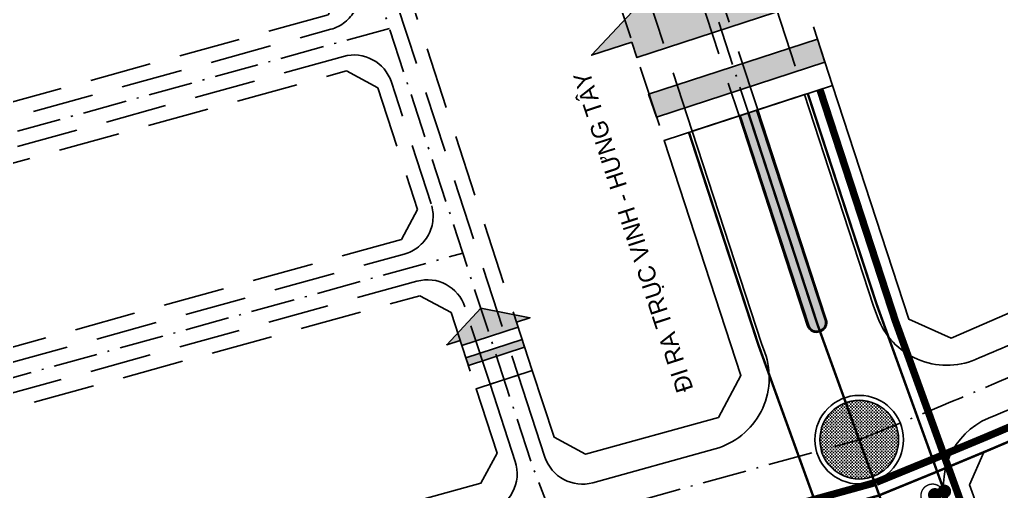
# Model space of a CAD drawing. Header units: metres. Extents: x 566107 to 571261, y 2062953 to 2068466.
# Drawn here: x 568432.3 to 568631.7, y 2066434.7 to 2066530.5 of the extents above; entities that cross this region are included whole.
import ezdxf

# ---------------------------------------------------------------- set-up
doc = ezdxf.new("R2010")
doc.units = ezdxf.units.M
doc.linetypes.add('ACAD_ISO10W100', pattern=[18.5, 12, -3, 0.5, -3])
doc.linetypes.add('HIDDEN', pattern=[0.375, 0.25, -0.125])
for name, color, linetype in [('BoThamCo', 94, 'CONTINUOUS'), ('Dien', 1, 'CONTINUOUS'), ('Dien CS', 2, 'CONTINUOUS'), ('ghi_chu', 7, 'CONTINUOUS'), ('hacth sdd', 8, 'CONTINUOUS'), ('hatchViaHe+LogDg', 129, 'CONTINUOUS'), ('LogDg', 7, 'CONTINUOUS'), ('LogDg phu', 7, 'CONTINUOUS'), ('RANHGIOI', 2, 'HIDDEN'), ('TimDg', 222, 'CONTINUOUS'), ('ViaHeS', 32, 'CONTINUOUS'), ('ViaHeSphu', 32, 'CONTINUOUS')]:
    doc.layers.add(name, color=color, linetype=linetype)
doc.styles.add('avantH', font='VHAVAN.TTF', dxfattribs={"height": 10})
doc.styles.get("Standard").update_dxf_attribs({"font": 'VHARIALN.TTF'})
doc.linetypes.add('DIEN22KV', pattern='A,12.7,-5.08,["22KV",Standard,S=2.54,R=0,X=-2.54,Y=-1.27],-9.08', length=26.86)
doc.linetypes.add('DIEN35KV', pattern='A,12.7,-5.08,["35KV",Standard,S=2.54,R=0,X=-2.54,Y=-1.27],-9.08', length=26.86)
doc.linetypes.add('DIENCS_LINE', pattern='A,12.7,-5.08,["CS",Standard,S=2.54,R=0,X=-2.54,Y=-1.27],-6.35', length=24.13)
pattern_1 = [(0, (568124.4922, 2065856.43456), (0.3175, 0.3175), [0.15875, -0.47625]), (90, (568124.5716, 2065856.3552), (-0.3175, 0.3175), [0.15875, -0.47625])]

# ---------------------------------------------------------------- blocks, each defined once
blk = doc.blocks.new('CS01')
at = {"layer": 'Dien CS', "color": 7, "linetype": 'Continuous', "ltscale": 20}
for points, const_width in [([(0.51, 0.47, -1), (-0.51, -0.47, -1)], 1.38), ([(1.74, -0.97, -1), (-1.74, -4.13, -1)], 0.277), ([(0.51, -1.59, -1), (-0.51, -2.52, -1)], 1.38)]:
    blk.add_lwpolyline(points, format="xyb", close=True, dxfattribs=dict(at, const_width=const_width))

msp = doc.modelspace()

# ---------------------------------------------------------------- hatches: boundary and pattern name
at = {"layer": 'hacth sdd'}
h = msp.add_hatch(dxfattribs=at)
h.set_pattern_fill('CROSS', color=64, scale=0.05, style=0)
h.set_pattern_definition(pattern_1)
edge = h.paths.add_edge_path()
edge.add_line((568582, 2066512.12), (568578.67, 2066511.03))
edge.add_line((568578.67, 2066511.03), (568592.61, 2066468.35))
edge.add_arc((568594.18, 2066468.86), 1.65, 198.0849, 290.681)
edge.add_line((568594.76, 2066467.32), (568594.97, 2066467.4))
edge.add_arc((568594.39, 2066468.94), 1.65, 290.681, 379.873)
edge.add_line((568595.94, 2066469.5), (568595.72, 2066470.12))
edge.add_line((568595.72, 2066470.12), (568582, 2066512.12))
h = msp.add_hatch(dxfattribs=at)
h.set_pattern_fill('CROSS', color=64, scale=0.05, style=0)
h.set_pattern_definition(pattern_1)
edge = h.paths.add_edge_path()
edge.add_arc((568602.87, 2066445.17), 8, 0, 360)
at = {"layer": 'hatchViaHe+LogDg'}
for points in [[(568556.67, 2066525.94), (568548.5, 2066523.28), (568569.28, 2066545.56), (568599.13, 2066539.81), (568590.96, 2066537.15), (568591.98, 2066534.04), (568557.69, 2066522.83)], [(568556.67, 2066525.94), (568548.5, 2066523.28), (568569.28, 2066545.56), (568599.13, 2066539.81), (568590.96, 2066537.15), (568591.98, 2066534.04), (568557.69, 2066522.83)], [(568595.9, 2066521.92), (568561.67, 2066510.74), (568560.08, 2066515.38), (568594.37, 2066526.58)], [(568595.9, 2066521.92), (568561.67, 2066510.74), (568560.08, 2066515.38), (568594.37, 2066526.58)], [(568521.79, 2066465.34), (568519.06, 2066464.45), (568525.99, 2066471.88), (568535.94, 2066469.96), (568533.22, 2066469.07), (568533.55, 2066468.04), (568522.12, 2066464.3)], [(568521.79, 2066465.34), (568519.06, 2066464.45), (568525.99, 2066471.88), (568535.94, 2066469.96), (568533.22, 2066469.07), (568533.55, 2066468.04), (568522.12, 2066464.3)], [(568534.86, 2066464), (568523.45, 2066460.27), (568522.92, 2066461.82), (568534.35, 2066465.55)], [(568534.86, 2066464), (568523.45, 2066460.27), (568522.92, 2066461.82), (568534.35, 2066465.55)]]:
    msp.add_hatch(color=158, dxfattribs=at).paths.add_polyline_path(points)

# ---------------------------------------------------------------- linework, layer by layer
at = {"layer": 'BoThamCo'}
msp.add_lwpolyline([(568582, 2066512.12), (568578.67, 2066511.03), (568592.61, 2066468.35, 0.427548), (568594.76, 2066467.32), (568594.97, 2066467.4, 0.410089), (568595.94, 2066469.5), (568595.72, 2066470.12)], format="xyb", close=True, dxfattribs=at)
msp.add_circle((568602.87, 2066445.17), 8, dxfattribs=at)
at = {"layer": 'Dien', "linetype": 'DIEN35KV', "const_width": 1.5, "elevation": 0}
msp.add_lwpolyline([(568594.88, 2066516.32), (568610.21, 2066469.32), (568734.13, 2066126.73), (568772.93, 2066018.89)], dxfattribs=at)
at = {"layer": 'Dien', "color": 10, "linetype": 'DIEN22KV', "const_width": 1.5}
msp.add_lwpolyline([(568402.7, 2066380.2, -0.000005), (568402.7, 2066380.2), (568606.31, 2066436.5, 0.005116), (568640.02, 2066450.56, 0.001474), (568641.7, 2066451.28), (568644.17, 2066452.36)], format="xyb", dxfattribs=at)
at = {"layer": 'Dien CS', "color": 11, "linetype": 'DIENCS_LINE', "ltscale": 0.5, "const_width": 0.5}
for points in [[(568826.66, 2065861.16), (568743.71, 2066093.05), (568606.36, 2066472.81), (568592.41, 2066515.52)], [(568814.45, 2065857.58), (568731.76, 2066088.75), (568594.35, 2066468.68), (568580.34, 2066511.58)], [(568802.25, 2065854.01), (568719.81, 2066084.46), (568582.34, 2066464.55), (568568.27, 2066507.63)]]:
    msp.add_lwpolyline(points, dxfattribs=at)
at = {"layer": 'LogDg', "ltscale": 0.75}
for points in [[(568556.67, 2066525.94), (568548.5, 2066523.28), (568569.28, 2066545.56), (568599.13, 2066539.81), (568590.96, 2066537.15), (568591.98, 2066534.04), (568557.69, 2066522.83)], [(568595.9, 2066521.92), (568561.67, 2066510.74), (568560.08, 2066515.38), (568594.37, 2066526.58)], [(568521.79, 2066465.34), (568519.06, 2066464.45), (568525.99, 2066471.88), (568535.94, 2066469.96), (568533.22, 2066469.07), (568533.55, 2066468.04), (568522.12, 2066464.3)], [(568534.86, 2066464), (568523.45, 2066460.27), (568522.92, 2066461.82), (568534.35, 2066465.55)]]:
    msp.add_lwpolyline(points, close=True, dxfattribs=at)
at = {"layer": 'LogDg'}
for points in [[(568315.47, 2066371.91), (568397.72, 2066394.66, 0.415004), (568404.68, 2066406.99), (568400.51, 2066421.92), (568412.07, 2066425.15), (568416.26, 2066410.14, 0.413423), (568428.56, 2066403.19), (568527.51, 2066430.56, 0.427702), (568532.98, 2066440.75), (568527.86, 2066456.45), (568533.56, 2066458.31), (568539, 2066441.65, 0.400853), (568548.74, 2066436.43), (568573.58, 2066443.3, 0.437327), (568583.69, 2066462.87), (568583.02, 2066464.71), (568568.93, 2066507.85), (568591.74, 2066515.3), (568605.71, 2066472.53), (568606.57, 2066470.16, 0.429754), (568626.52, 2066461.47, 0.001079), (568633.55, 2066464.46, 0.001474)], [(568629.14, 2066449.55, 0.398827), (568620.87, 2066430.63), (568645.79, 2066361.73, 0.433046), (568656.51, 2066357.12), (568686.76, 2066370.3, 0.39741), (568691.07, 2066380.4), (568663.5, 2066455.19, 0.431261), (568652.8, 2066459.76), (568652.37, 2066459.57, -0.003775), (568629.14, 2066449.55)]]:
    msp.add_lwpolyline(points, format="xyb", dxfattribs=at)
msp.add_lwpolyline([(568582.24, 2066512.2), (568578.44, 2066510.96), (568592.37, 2066468.27, 0.427548), (568594.85, 2066467.09), (568595.06, 2066467.16, 0.410089), (568596.17, 2066469.59), (568595.95, 2066470.2), (568582.24, 2066512.2)], format="xyb", close=True, dxfattribs=at)
msp.add_circle((568602.87, 2066445.17), 9, dxfattribs=at)
at = {"layer": 'LogDg phu', "linetype": 'HIDDEN', "ltscale": 50}
for points in [[(568649.18, 2066497.27), (568613.59, 2066606.25, 0.423061), (568603.27, 2066611.3), (568575.86, 2066601.42, 0.405422), (568568.52, 2066586.41), (568591.74, 2066515.3)], [(568568.93, 2066507.85), (568545.6, 2066579.31, 0.400853), (568530.99, 2066587.15), (568502.83, 2066579.36, 0.427702), (568497.36, 2066569.17), (568533.56, 2066458.31)], [(568582.24, 2066512.2), (568562.6, 2066572.34, 0.414214), (568560.2, 2066573.55), (568560.01, 2066573.49, 0.414214), (568558.8, 2066571.1), (568578.44, 2066510.96)], [(568395, 2066486.23), (568402, 2066461.19, 0.413423), (568411.83, 2066455.63), (568510.42, 2066482.89, 0.427702), (568515.89, 2066493.09), (568507.81, 2066517.83, 0.400853), (568498.08, 2066523.06), (568400.57, 2066496.09, 0.415004), (568395, 2066486.23)], [(568527.86, 2066456.45), (568522.73, 2066472.15, 0.400853), (568512.99, 2066477.38), (568413.49, 2066449.86, 0.415004), (568407.92, 2066440), (568412.07, 2066425.15)]]:
    msp.add_lwpolyline(points, format="xyb", dxfattribs=at)
msp.add_lwpolyline([(568491.34, 2066568.26, 0.400853), (568481.61, 2066573.49), (568386.31, 2066547.13, 0.415004), (568380.73, 2066537.27), (568389.08, 2066507.41, 0.413423), (568398.91, 2066501.86), (568495.5, 2066528.57, 0.427702), (568500.98, 2066538.76)], format="xyb", close=True, dxfattribs=at)
at = {"layer": 'RANHGIOI', "color": 1, "ltscale": 9, "const_width": 0.5}
msp.add_lwpolyline([(568198.21, 2065900.06), (568647, 2066050.67, 0.050684), (568827.91, 2066132.56), (568998.8, 2066231.85), (569157.48, 2066320.4, 0.006594), (569132.77, 2066366.65), (569000.56, 2066606.47), (568982.15, 2066596.77), (568641.49, 2066448.28), (568640.64, 2066447.92, -0.005137), (568606.74, 2066433.79), (568320.26, 2066354.56, -0.020567)], format="xyb", dxfattribs=at)
at = {"layer": 'TimDg', "linetype": 'ACAD_ISO10W100', "ltscale": 0.75}
for points in [[(569091.24, 2064877.6), (569098.08, 2065004.26, 0.115576), (569076.66, 2065124.59), (568731.76, 2066088.76), (568594.34, 2066468.69), (568350.74, 2067214.65), (568115.14, 2067803)], [(568079.02, 2066330.67), (568189.83, 2066342.09, 0.021218), (568231.8, 2066348.23), (568277.02, 2066356.81, 0.020567), (568317.07, 2066366.13), (568602.87, 2066445.17, 0.005041), (568635.91, 2066458.95, 0.001474), (568637.54, 2066459.65), (568976.95, 2066607.6), (569005.38, 2066622.57)]]:
    msp.add_lwpolyline(points, format="xyb", dxfattribs=at)
for points in [[(568540.98, 2066428.06), (568536.13, 2066440.79), (568490.12, 2066581.68)], [(568507.4, 2066528.75), (568386.25, 2066495.24)], [(568399.17, 2066449.01), (568522.32, 2066483.07)]]:
    msp.add_lwpolyline(points, dxfattribs=at)
at = {"layer": 'ViaHeS', "elevation": 0}
msp.add_lwpolyline([(568647.39, 2066477.04), (568621.56, 2066465.78), (568612.97, 2066469.63), (568597.45, 2066517.16), (568563.23, 2066505.99), (568578.82, 2066458.23), (568574.25, 2066449.71), (568547.22, 2066442.23), (568540.85, 2066445.65), (568536.41, 2066459.24), (568525.01, 2066455.52), (568529.27, 2066442.45), (568526.01, 2066436.36), (568427.93, 2066409.24), (568421.77, 2066412.72), (568417.85, 2066426.76), (568394.73, 2066420.3), (568398.64, 2066406.33), (568395.16, 2066400.18), (568313.87, 2066377.7, -0.020567)], format="xyb", dxfattribs=at)
at = {"layer": 'ViaHeS'}
msp.add_lwpolyline([(568640.64, 2066447.92, -0.001888), (568628.21, 2066442.65), (568625.3, 2066436.01), (568651.48, 2066363.64), (568657.76, 2066360.94), (568685.31, 2066372.94), (568688.16, 2066379.63), (568661.62, 2066451.61), (568655.31, 2066454.31), (568642.33, 2066448.65, -0.001474)], format="xyb", close=True, dxfattribs=at)
msp.add_circle((568602.87, 2066445.17), 8, dxfattribs=at)
at = {"layer": 'ViaHeSphu', "linetype": 'HIDDEN', "ltscale": 50}
for points in [[(568597.45, 2066517.16), (568575.21, 2066585.25), (568579.63, 2066594.28), (568605.99, 2066603.77), (568612.24, 2066600.71), (568646.33, 2066496.34)], [(568536.41, 2066459.24), (568501.69, 2066565.56), (568504.96, 2066571.65), (568531.99, 2066579.12), (568540.91, 2066574.34), (568563.23, 2066505.99)], [(568417.85, 2066426.76), (568413.69, 2066441.62), (568417.17, 2066447.77), (568513.58, 2066474.43), (568519.95, 2066471.01), (568525.01, 2066455.52)]]:
    msp.add_lwpolyline(points, dxfattribs=at)
for points in [[(568483.74, 2066565.78), (568490.12, 2066562.36), (568498.2, 2066537.61), (568494.93, 2066531.52), (568401.02, 2066505.55), (568394.85, 2066509.03), (568387.86, 2066534.08), (568391.33, 2066540.22)], [(568404.25, 2066494), (568498.66, 2066520.1), (568505.03, 2066516.68), (568513.11, 2066491.93), (568509.85, 2066485.85), (568413.94, 2066459.32), (568407.77, 2066462.81), (568400.78, 2066487.85)]]:
    msp.add_lwpolyline(points, close=True, dxfattribs=at)

# ---------------------------------------------------------------- block references
at = {"layer": 'Dien CS', "linetype": 'DIENCS_LINE', "ltscale": 0.5, "xscale": -1, "rotation": 289.8842788714793}
msp.add_blockref('CS01', (568620.16, 2066434.66, 0), dxfattribs=at)

# ---------------------------------------------------------------- texts
at = {"layer": 'ghi_chu', "style": 'avantH'}
msp.add_text('®i ra trôc vinh - h\xadng t©y', height=3.5, rotation=108.0849, dxfattribs=at).set_placement((568569.2, 2066455.47, 0))

doc.saveas('drawing.dxf')
